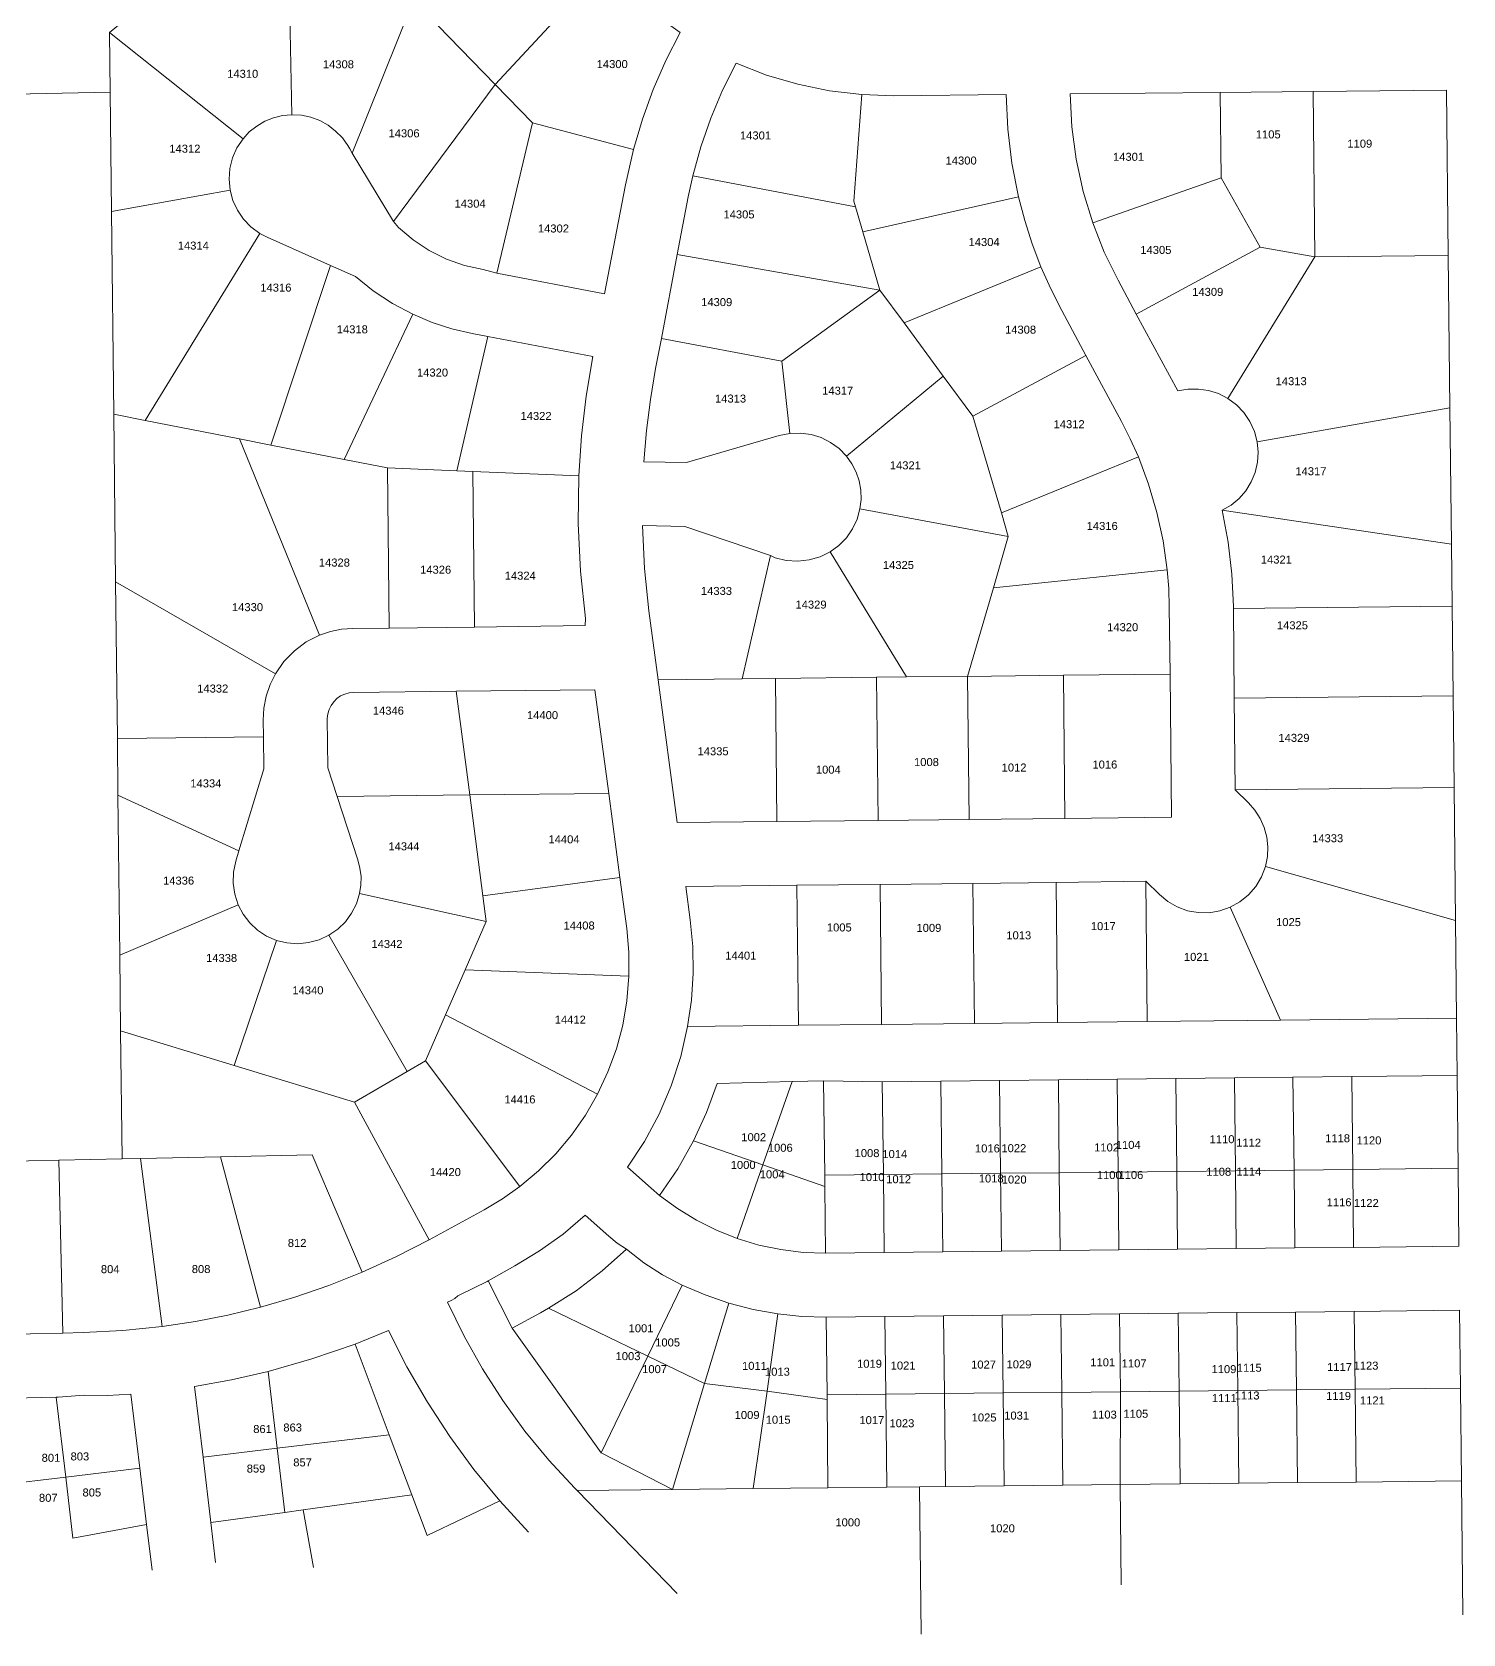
# Model space of a CAD drawing. Header units: feet. Extents: x 865220 to 2822444, y -2240498 to 975731.
# Drawn here: x 2816010 to 2817351, y 962967 to 964468 of the extents above; entities that cross this region are included whole.
import ezdxf
from ezdxf.enums import TextEntityAlignment as Align

# ---------------------------------------------------------------- set-up
doc = ezdxf.new("R2010")
doc.units = ezdxf.units.FT
doc.header["$LTSCALE"] = 0.015
doc.header["$MEASUREMENT"] = 0
doc.layers.add('Dakota County Addresses', color=7, linetype='Continuous')
doc.layers.add('Dakota County Parcels', color=7, linetype='Continuous')
doc.styles.add('Dimensions 100', font='arial.ttf')

# ---------------------------------------------------------------- blocks, each defined once
blk = doc.blocks.new('ACMAP_ANN_TEMPLATE_Dakota County Addresses')
at = {"layer": 'Dakota County Addresses', "style": 'Dimensions 100'}
blk.add_attdef('DakotaCountyAddress', text='', height=50, dxfattribs=at).set_placement((0, 0), align=Align.CENTER)

msp = doc.modelspace()

# ---------------------------------------------------------------- linework, layer by layer
at = {"layer": 'Dakota County Parcels', "lineweight": 5}
for p, q in [((2816082.2, 964468.2), (2816249, 964603.8)), ((2816253, 964391), (2816249, 964603.8)), ((2816443.7, 964419.2), (2816546, 964529.5)), ((2816309.7, 964355.1), (2816367.2, 964498.2)), ((2816379, 964486), (2816443.7, 964419.2)), ((2816082.2, 964468.2), (2816207.3, 964368.4)), ((2816082.8, 964412.2), (2816082.2, 964468.2)), ((2815283.1, 964395.2), (2816082.8, 964412.2)), ((2816084.1, 964300.2), (2816082.8, 964412.2)), ((2816348.4, 964290.9), (2816443.7, 964419.2)), ((2816443.7, 964419.2), (2816478.5, 964383.3)), ((2816779.8, 964310), (2816787.2, 964409.8)), ((2816787.2, 964409.8), (2816817.2, 964408.8)), ((2816817.2, 964408.8), (2816922.4, 964409.9)), ((2816982.4, 964410.5), (2817123.1, 964411.9)), ((2817123.1, 964411.9), (2817210.1, 964412.7)), ((2817124, 964331.9), (2817123.1, 964411.9)), ((2817210.1, 964412.7), (2817335.1, 964414)), ((2817211.8, 964257.7), (2817210.1, 964412.7)), ((2817336.8, 964259), (2817335.1, 964414)), ((2816445.1, 964242.5), (2816478.5, 964383.3)), ((2816478.5, 964383.3), (2816573.2, 964358.3)), ((2816305.5, 964362), (2816307.3, 964359)), ((2816307.3, 964359), (2816309.7, 964355.1)), ((2816309.7, 964355.1), (2816348.4, 964290.9)), ((2816573.2, 964358.3), (2816565.7, 964325.3)), ((2816628.8, 964333.6), (2816624.6, 964314)), ((2816628.8, 964333.6), (2816781.3, 964304.7)), ((2817003.6, 964289.6), (2817124, 964331.9)), ((2817124, 964331.9), (2817160.6, 964266.8)), ((2816084.1, 964300.2), (2816195.1, 964320.3)), ((2816546.2, 964223.2), (2816565.7, 964325.3)), ((2816614.3, 964260), (2816624.6, 964314)), ((2816779.8, 964310), (2816781.3, 964304.7)), ((2816781.3, 964304.7), (2816788.2, 964281.2)), ((2816788.2, 964281.2), (2816934.1, 964314)), ((2816086.2, 964110.2), (2816084.1, 964300.2)), ((2816348.4, 964290.9), (2816353.1, 964285.4)), ((2816115.6, 964104.4), (2816222.9, 964279.8)), ((2816222.9, 964279.8), (2816229.8, 964276.2)), ((2816229.8, 964276.2), (2816289.2, 964249.8)), ((2816788.2, 964281.2), (2816804.2, 964226.4)), ((2816599.4, 964181.4), (2816614.3, 964260)), ((2816804.2, 964226.4), (2816614.3, 964260)), ((2817044.4, 964204.2), (2817160.6, 964266.8)), ((2817130.1, 964125.1), (2817211.8, 964257.7)), ((2817160.6, 964266.8), (2817211.8, 964257.7)), ((2817211.8, 964257.7), (2817336.8, 964259)), ((2817338.3, 964116.2), (2817336.8, 964259)), ((2816233.4, 964081.3), (2816289.2, 964249.8)), ((2816289.2, 964249.8), (2816312.6, 964239.4)), ((2816432.5, 964245.9), (2816445.1, 964242.5)), ((2816445.1, 964242.5), (2816546.2, 964223.2)), ((2816826.8, 964195.8), (2816955.1, 964248.5)), ((2816712.3, 964159.9), (2816804.2, 964226.4)), ((2816804.2, 964226.4), (2816826.8, 964195.8)), ((2817027.4, 964235.8), (2817044.4, 964204.2)), ((2816302, 964067.8), (2816366.5, 964203.9)), ((2816974.6, 964207.4), (2816997.2, 964165.3)), ((2817044.4, 964204.2), (2817083.3, 964132.1)), ((2816407.6, 964057.2), (2816436.8, 964183)), ((2816422.1, 964185.8), (2816436.8, 964183)), ((2816436.8, 964183), (2816535, 964164.3)), ((2816594, 964153.1), (2816599.4, 964181.4)), ((2816599.4, 964181.4), (2816712.3, 964159.9)), ((2816826.8, 964195.8), (2816863.6, 964146)), ((2816712.3, 964159.9), (2816719.9, 964092.3)), ((2816891.4, 964108.3), (2816997.2, 964165.3)), ((2816997.2, 964165.3), (2817030.5, 964103.6)), ((2816772.8, 964070.9), (2816863.6, 964146)), ((2816863.6, 964146), (2816891.4, 964108.3)), ((2816087.9, 963953.2), (2816086.2, 964110.2)), ((2816086.2, 964110.2), (2816115.6, 964104.4)), ((2816891.4, 964108.3), (2816918, 964017.7)), ((2817157.7, 964084.5), (2817338.3, 964116.2)), ((2817339.7, 963988.4), (2817338.3, 964116.2)), ((2816115.6, 964104.4), (2816203.9, 964087.1)), ((2816719.9, 964092.3), (2816709.8, 964090.2)), ((2816203.9, 964087.1), (2816279.1, 963903.2)), ((2816203.9, 964087.1), (2816233.4, 964081.3)), ((2816233.4, 964081.3), (2816302, 964067.8)), ((2816622.9, 964065), (2816709.8, 964090.2)), ((2816302, 964067.8), (2816342.7, 964059.9)), ((2816582.9, 964065.8), (2816622.9, 964065)), ((2816918, 964017.7), (2817046.4, 964070.2)), ((2816344.3, 963909.9), (2816342.7, 964059.9)), ((2816342.7, 964059.9), (2816407.6, 964057.2)), ((2816407.6, 964057.2), (2816422.7, 964056.5)), ((2816424.3, 963910.8), (2816422.7, 964056.5)), ((2816422.7, 964056.5), (2816522.1, 964052.4)), ((2816785.5, 964021.6), (2816924.5, 963995.6)), ((2816918, 964017.7), (2816924.5, 963995.6)), ((2817125, 964020.2), (2817126.7, 964019.9)), ((2817126.7, 964019.9), (2817339.7, 963988.4)), ((2816581.6, 964005.9), (2816621.5, 964005)), ((2816621.5, 964005), (2816701.6, 963977.8)), ((2816910.6, 963947.6), (2816924.5, 963995.6)), ((2817340.4, 963930.4), (2817339.7, 963988.4)), ((2816675.2, 963862.3), (2816701.6, 963977.8)), ((2816701.6, 963977.8), (2816706, 963975.8)), ((2816757.7, 963981.4), (2816829.1, 963864)), ((2816910.6, 963947.6), (2817073.4, 963964.4)), ((2816089.5, 963806.2), (2816087.9, 963953.2)), ((2816087.9, 963953.2), (2816237.6, 963867)), ((2816886.4, 963864.6), (2816910.6, 963947.6)), ((2816587.7, 963925.9), (2816596.3, 963861.4)), ((2817076.1, 963866.6), (2817075.4, 963929.5)), ((2817135.4, 963928.2), (2817340.4, 963930.4)), ((2817135.4, 963928.2), (2817135.4, 963930.2)), ((2817136.3, 963844), (2817135.4, 963928.2)), ((2817341.3, 963846.3), (2817340.4, 963930.4)), ((2816344.3, 963909.9), (2816424.3, 963910.8)), ((2816424.3, 963910.8), (2816527.8, 963912.3)), ((2816527.8, 963912.3), (2816528.1, 963918.8)), ((2816310.3, 963909.5), (2816344.3, 963909.9)), ((2816976.1, 963865.6), (2817076.1, 963866.6)), ((2817077.5, 963732.5), (2817076.1, 963866.6)), ((2816407, 963850.6), (2816537, 963852)), ((2816537, 963852), (2816550, 963754.9)), ((2816596.3, 963861.4), (2816675.2, 963862.3)), ((2816596.3, 963861.4), (2816614.2, 963727.5)), ((2816675.2, 963862.3), (2816706.3, 963862.6)), ((2816706.3, 963862.6), (2816801.1, 963863.7)), ((2816707.7, 963728.5), (2816706.3, 963862.6)), ((2816801.1, 963863.7), (2816829.1, 963864)), ((2816802.6, 963729.6), (2816801.1, 963863.7)), ((2816829.1, 963864), (2816886.4, 963864.6)), ((2816886.4, 963864.6), (2816976.1, 963865.6)), ((2816887.8, 963730.5), (2816886.4, 963864.6)), ((2816977.5, 963731.5), (2816976.1, 963865.6)), ((2816311, 963849.5), (2816407, 963850.6)), ((2816407, 963850.6), (2816419.7, 963753.4)), ((2817136.3, 963844), (2817341.3, 963846.3)), ((2817137.2, 963758.1), (2817136.3, 963844)), ((2817342.2, 963760.3), (2817341.3, 963846.3)), ((2816226.5, 963807.8), (2816226.3, 963823.6)), ((2816286.8, 963778.7), (2816286.3, 963825.1)), ((2816089.5, 963806.2), (2816226.5, 963807.8)), ((2816090.1, 963753.3), (2816089.5, 963806.2)), ((2816226.8, 963778), (2816226.5, 963807.8)), ((2816203.4, 963700.9), (2816226.8, 963778)), ((2816286.8, 963778.7), (2816295.5, 963752.1)), ((2816090.1, 963753.3), (2816203.4, 963700.9)), ((2816091.8, 963603.3), (2816090.1, 963753.3)), ((2816295.5, 963752.1), (2816419.7, 963753.4)), ((2816295.5, 963752.1), (2816315, 963692.6)), ((2816419.7, 963753.4), (2816550, 963754.9)), ((2816419.7, 963753.4), (2816432, 963658.8)), ((2816550, 963754.9), (2816560.5, 963676)), ((2817137.2, 963758.1), (2817342.2, 963760.3)), ((2817137.2, 963758.1), (2817149.5, 963746.1)), ((2817343.5, 963635.9), (2817342.2, 963760.3)), ((2816887.8, 963730.5), (2816977.5, 963731.5)), ((2816977.5, 963731.5), (2817077.5, 963732.5)), ((2816614.2, 963727.5), (2816707.7, 963728.5)), ((2816707.7, 963728.5), (2816802.6, 963729.6)), ((2816802.6, 963729.6), (2816887.8, 963730.5)), ((2816200.5, 963691.4), (2816203.4, 963700.9)), ((2817165.5, 963686.5), (2817343.5, 963635.9)), ((2816432, 963658.8), (2816560.5, 963676)), ((2816560.5, 963676), (2816566.9, 963628.4)), ((2816804.3, 963669.6), (2816891.3, 963670.5)), ((2816891.3, 963670.5), (2816969.3, 963671.4)), ((2816892.7, 963539.3), (2816891.3, 963670.5)), ((2816969.3, 963671.4), (2817053.4, 963672.5)), ((2816970.7, 963540.1), (2816969.3, 963671.4)), ((2817053.4, 963672.5), (2817066.3, 963660.1)), ((2817054.7, 963541), (2817053.4, 963672.5)), ((2816316.5, 963661), (2816435.1, 963634.8)), ((2816432, 963658.8), (2816435.1, 963634.8)), ((2816622.2, 963667.6), (2816726.4, 963668.8)), ((2816622.2, 963667.6), (2816626.4, 963636.4)), ((2816726.4, 963668.8), (2816804.3, 963669.6)), ((2816727.8, 963537.5), (2816726.4, 963668.8)), ((2816805.8, 963538.3), (2816804.3, 963669.6)), ((2816091.8, 963603.3), (2816202.7, 963650.5)), ((2817132.3, 963648.1), (2817179.6, 963542.4)), ((2816415.5, 963589.6), (2816435.1, 963634.8)), ((2817344.5, 963544.1), (2817343.5, 963635.9)), ((2816198.9, 963499.9), (2816238.7, 963617.1)), ((2816287.8, 963621.9), (2816361.1, 963494.2)), ((2816092.5, 963532.3), (2816091.8, 963603.3)), ((2816397.1, 963547.3), (2816415.5, 963589.6)), ((2816415.5, 963589.6), (2816569, 963583.5)), ((2816378.4, 963504.2), (2816397.1, 963547.3)), ((2816397.1, 963547.3), (2816539.5, 963472.9)), ((2816624, 963536.3), (2816727.8, 963537.5)), ((2816727.8, 963537.5), (2816805.8, 963538.3)), ((2816805.8, 963538.3), (2816892.7, 963539.3)), ((2816892.7, 963539.3), (2816970.7, 963540.1)), ((2816970.7, 963540.1), (2817054.7, 963541)), ((2817054.7, 963541), (2817179.6, 963542.4)), ((2817179.6, 963542.4), (2817344.5, 963544.1)), ((2817345.1, 963490.5), (2817344.5, 963544.1)), ((2816092.5, 963532.3), (2816198.9, 963499.9)), ((2816093.9, 963412.3), (2816092.5, 963532.3)), ((2816198.9, 963499.9), (2816311.8, 963465.6)), ((2816361.1, 963494.2), (2816311.8, 963465.6)), ((2816361.1, 963494.2), (2816378.4, 963504.2)), ((2816378.4, 963504.2), (2816466.7, 963386.4)), ((2817246.3, 963489.4), (2817345.1, 963490.5)), ((2817346.1, 963403.5), (2817345.1, 963490.5)), ((2816651.7, 963483), (2816722, 963484.7)), ((2816694.5, 963406.6), (2816722, 963484.7)), ((2816722, 963484.7), (2816751.3, 963485.5)), ((2816751.3, 963485.5), (2816806.4, 963484.6)), ((2816752.4, 963397), (2816751.3, 963485.5)), ((2816806.4, 963484.6), (2816861.4, 963485.2)), ((2816807.4, 963397.6), (2816806.4, 963484.6)), ((2816861.4, 963485.2), (2816916.4, 963485.8)), ((2816862.3, 963398.2), (2816861.4, 963485.2)), ((2816916.4, 963485.8), (2816971.4, 963486.4)), ((2816917.3, 963398.8), (2816916.4, 963485.8)), ((2816971.4, 963486.4), (2817026.4, 963487)), ((2816972.3, 963399.4), (2816971.4, 963486.4)), ((2817026.4, 963487), (2817081.4, 963487.6)), ((2817027.3, 963400), (2817026.4, 963487)), ((2817081.4, 963487.6), (2817136.4, 963488.2)), ((2817082.3, 963400.6), (2817081.4, 963487.6)), ((2817136.4, 963488.2), (2817191.3, 963488.8)), ((2817137.3, 963401.2), (2817136.4, 963488.2)), ((2817191.3, 963488.8), (2817246.3, 963489.4)), ((2817192.3, 963401.8), (2817191.3, 963488.8)), ((2817247.3, 963402.4), (2817246.3, 963489.4)), ((2816311.8, 963465.6), (2816381.8, 963336.5)), ((2816186.1, 963414.3), (2816272, 963416.1)), ((2816272, 963416.1), (2816318.8, 963306)), ((2816629.5, 963429.3), (2816694.5, 963406.6)), ((2815944.7, 963409.2), (2816034.6, 963411.1)), ((2816034.6, 963411.1), (2816093.9, 963412.3)), ((2816038.5, 963249.1), (2816034.6, 963411.1)), ((2816093.9, 963412.3), (2816111.3, 963412.7)), ((2816111.3, 963412.7), (2816186.1, 963414.3)), ((2816111.3, 963412.7), (2816131.6, 963255.2)), ((2816186.1, 963414.3), (2816223.6, 963273.3)), ((2816567.5, 963404.5), (2816589.7, 963384.9)), ((2816670.4, 963337.6), (2816694.5, 963406.6)), ((2816694.5, 963406.6), (2816752.5, 963386.3)), ((2817027.3, 963400), (2817082.3, 963400.6)), ((2817082.3, 963400.6), (2817137.3, 963401.2)), ((2817083.1, 963327.6), (2817082.3, 963400.6)), ((2817137.3, 963401.2), (2817192.3, 963401.8)), ((2817138.1, 963328.2), (2817137.3, 963401.2)), ((2817192.3, 963401.8), (2817247.3, 963402.4)), ((2817193.1, 963328.8), (2817192.3, 963401.8)), ((2817247.3, 963402.4), (2817346.1, 963403.5)), ((2817248.1, 963329.4), (2817247.3, 963402.4)), ((2817346.8, 963330.5), (2817346.1, 963403.5)), ((2816752.4, 963397), (2816807.4, 963397.6)), ((2816752.5, 963386.3), (2816752.4, 963397)), ((2816753.2, 963324.1), (2816752.5, 963386.3)), ((2816807.4, 963397.6), (2816862.3, 963398.2)), ((2816808.2, 963324.7), (2816807.4, 963397.6)), ((2816862.3, 963398.2), (2816917.3, 963398.8)), ((2816863.1, 963325.2), (2816862.3, 963398.2)), ((2816917.3, 963398.8), (2816972.3, 963399.4)), ((2816918.1, 963325.8), (2816917.3, 963398.8)), ((2816972.3, 963399.4), (2817027.3, 963400)), ((2816973.1, 963326.4), (2816972.3, 963399.4)), ((2817028.1, 963327), (2817027.3, 963400)), ((2816589.7, 963384.9), (2816597.7, 963378.1)), ((2816381.8, 963336.5), (2816433.2, 963364.6)), ((2816527.8, 963359.6), (2816550, 963340)), ((2816808.2, 963324.7), (2816863.1, 963325.2)), ((2816863.1, 963325.2), (2816918.1, 963325.8)), ((2816918.1, 963325.8), (2816973.1, 963326.4)), ((2816973.1, 963326.4), (2817028.1, 963327)), ((2817028.1, 963327), (2817083.1, 963327.6)), ((2817083.1, 963327.6), (2817138.1, 963328.2)), ((2817138.1, 963328.2), (2817193.1, 963328.8)), ((2817193.1, 963328.8), (2817248.1, 963329.4)), ((2817248.1, 963329.4), (2817346.8, 963330.5)), ((2816437.1, 963298), (2816462, 963312)), ((2816753.2, 963324.1), (2816808.2, 963324.7)), ((2816411, 963285.1), (2816436.1, 963297.5)), ((2816436.1, 963297.5), (2816437.1, 963298)), ((2816437.1, 963298), (2816459.6, 963253.7)), ((2816408.6, 963283.9), (2816411, 963285.1)), ((2816586.8, 963227.5), (2816618.9, 963294.1)), ((2816459.6, 963253.7), (2816486, 963268.1)), ((2816486, 963268.1), (2816493.7, 963272.4)), ((2816493.7, 963272.4), (2816493.7, 963272.4)), ((2816493.7, 963272.4), (2816586.8, 963227.5)), ((2816639.8, 963201.9), (2816662.6, 963277.1)), ((2816698.4, 963194.7), (2816708.5, 963267)), ((2816808.8, 963264.7), (2816863.8, 963265.3)), ((2816863.8, 963265.3), (2816918.8, 963265.9)), ((2816864.6, 963192.3), (2816863.8, 963265.3)), ((2816918.8, 963265.9), (2816973.8, 963266.4)), ((2816919.6, 963192.9), (2816918.8, 963265.9)), ((2816973.8, 963266.4), (2817028.8, 963267)), ((2816974.6, 963193.5), (2816973.8, 963266.4)), ((2817028.8, 963267), (2817083.7, 963267.6)), ((2817029.5, 963194.1), (2817028.8, 963267)), ((2817083.7, 963267.6), (2817138.7, 963268.2)), ((2817084.5, 963194.6), (2817083.7, 963267.6)), ((2817138.7, 963268.2), (2817193.7, 963268.8)), ((2817139.5, 963195.2), (2817138.7, 963268.2)), ((2817193.7, 963268.8), (2817248.7, 963269.4)), ((2817194.5, 963195.8), (2817193.7, 963268.8)), ((2817248.7, 963269.4), (2817347.5, 963270.5)), ((2817249.5, 963196.4), (2817248.7, 963269.4)), ((2817348.3, 963197.5), (2817347.5, 963270.5)), ((2816312.3, 963238.8), (2816343.6, 963251.4)), ((2816459.6, 963253.7), (2816543, 963136.9)), ((2816753.8, 963264.1), (2816808.8, 963264.7)), ((2816754.6, 963191.1), (2816753.8, 963264.1)), ((2816809.6, 963191.7), (2816808.8, 963264.7)), ((2815948.6, 963246.9), (2816038.5, 963249.1)), ((2816038.5, 963249.1), (2816057.6, 963249.5)), ((2816312.3, 963238.8), (2816344.3, 963153.8)), ((2816543, 963136.9), (2816586.8, 963227.5)), ((2816586.8, 963227.5), (2816639.8, 963201.9)), ((2816230.7, 963213.1), (2816239.3, 963141.2)), ((2816034, 963189.1), (2816058.3, 963190.8)), ((2816102.3, 963191.8), (2816110.6, 963122.3)), ((2816161.9, 963198.9), (2816169.8, 963132.9)), ((2816639.8, 963201.9), (2816609.7, 963102.5)), ((2816639.8, 963201.9), (2816698.4, 963194.7)), ((2816685.5, 963103.3), (2816698.4, 963194.7)), ((2816698.4, 963194.7), (2816754.6, 963186.8)), ((2816754.6, 963191.1), (2816809.6, 963191.7)), ((2816754.6, 963186.8), (2816754.6, 963191.1)), ((2816809.6, 963191.7), (2816864.6, 963192.3)), ((2816810.5, 963104.7), (2816809.6, 963191.7)), ((2816864.6, 963192.3), (2816919.6, 963192.9)), ((2816865.5, 963105.3), (2816864.6, 963192.3)), ((2816919.6, 963192.9), (2816974.6, 963193.5)), ((2816920.5, 963105.9), (2816919.6, 963192.9)), ((2816974.6, 963193.5), (2817029.5, 963194.1)), ((2816975.5, 963106.5), (2816974.6, 963193.5)), ((2817029.3, 963107.1), (2817029.5, 963194.1)), ((2817029.5, 963194.1), (2817084.5, 963194.6)), ((2817084.5, 963194.6), (2817139.5, 963195.2)), ((2817085.5, 963107.7), (2817084.5, 963194.6)), ((2817139.5, 963195.2), (2817194.5, 963195.8)), ((2817140.5, 963108.3), (2817139.5, 963195.2)), ((2817194.5, 963195.8), (2817249.5, 963196.4)), ((2817195.5, 963108.9), (2817194.5, 963195.8)), ((2817249.5, 963196.4), (2817348.3, 963197.5)), ((2817250.5, 963109.4), (2817249.5, 963196.4)), ((2817349.2, 963110.5), (2817348.3, 963197.5)), ((2815959, 963187.2), (2816032.2, 963188.9)), ((2816032.2, 963188.9), (2816034, 963189.1)), ((2816032.2, 963188.9), (2816041.1, 963114)), ((2816755.5, 963104.1), (2816754.6, 963186.8)), ((2816239.3, 963141.2), (2816344.3, 963153.8)), ((2816344.3, 963153.8), (2816365.4, 963097.5)), ((2816169.8, 963132.9), (2816239.3, 963141.2)), ((2816169.8, 963132.9), (2816177.1, 963071.4)), ((2816239.3, 963141.2), (2816246.5, 963081)), ((2816543, 963136.9), (2816609.7, 963102.5)), ((2816041.1, 963114), (2816110.6, 963122.3)), ((2816110.6, 963122.3), (2816116.9, 963069.7)), ((2815955.6, 963103.8), (2816041.1, 963114)), ((2816041.1, 963114), (2816047.9, 963056.9)), ((2816517.9, 963104.1), (2816519.1, 963102.9)), ((2816519.1, 963102.9), (2816520.4, 963101.6)), ((2816520.4, 963101.6), (2816609.7, 963102.5)), ((2816520.4, 963101.6), (2816614.2, 963005)), ((2816609.7, 963102.5), (2816685.5, 963103.3)), ((2816685.5, 963103.3), (2816755.5, 963104.1)), ((2816755.5, 963104.1), (2816810.5, 963104.7)), ((2816810.5, 963104.7), (2816841.3, 963105)), ((2816841.3, 963105), (2816865.5, 963105.3)), ((2816842.8, 962967), (2816841.3, 963105)), ((2816865.5, 963105.3), (2816920.5, 963105.9)), ((2816920.5, 963105.9), (2816975.5, 963106.5)), ((2816975.5, 963106.5), (2817029.3, 963107.1)), ((2817029.3, 963107.1), (2817085.5, 963107.7)), ((2817030.3, 963013), (2817029.3, 963107.1)), ((2817085.5, 963107.7), (2817140.5, 963108.3)), ((2817140.5, 963108.3), (2817195.5, 963108.9)), ((2817195.5, 963108.9), (2817250.5, 963109.4)), ((2817250.5, 963109.4), (2817349.2, 963110.5)), ((2817350.6, 962984.9), (2817349.2, 963110.5)), ((2816263.6, 963083.4), (2816365.4, 963097.5)), ((2816365.4, 963097.5), (2816379.9, 963059.2)), ((2816379.9, 963059.2), (2816447.9, 963091.8)), ((2816447.9, 963091.8), (2816474.9, 963062.3)), ((2816177.1, 963071.4), (2816246.5, 963081)), ((2816177.1, 963071.4), (2816181.6, 963033.9)), ((2816246.5, 963081), (2816263.6, 963083.4)), ((2816263.6, 963083.4), (2816273.3, 963029.3)), ((2816047.9, 963056.9), (2816116.9, 963069.7)), ((2816116.9, 963069.7), (2816122, 963026.8))]:
    msp.add_line(p, q, dxfattribs=at)
for points in [[(2816557.9, 964517.1), (2816576.4, 964499.4), (2816596.1, 964483), (2816616.9, 964468.1)], [(2816616.9, 964468.1), (2816603.5, 964441.7), (2816591.7, 964414.6), (2816581.6, 964386.7), (2816573.2, 964358.3)], [(2816669.5, 964439.3), (2816656.7, 964413.9), (2816645.7, 964387.8), (2816636.3, 964361), (2816628.8, 964333.6)], [(2816669.5, 964439.3), (2816697.9, 964428.2), (2816727.1, 964419.5), (2816756.9, 964413.4), (2816787.2, 964409.8)], [(2816922.4, 964409.9), (2816923.9, 964377.6), (2816927.8, 964345.6), (2816934.1, 964314)], [(2816982.4, 964410.5), (2816984, 964379.7), (2816988, 964349.2), (2816994.6, 964319.1), (2817003.6, 964289.6)], [(2816253, 964391), (2816244.3, 964390.2), (2816235.8, 964388.1), (2816227.6, 964384.8), (2816220.1, 964380.3), (2816213.2, 964374.8), (2816207.3, 964368.4)], [(2816305.5, 964362), (2816300.4, 964369.3), (2816294.1, 964375.7), (2816287, 964381.2), (2816279.2, 964385.5), (2816270.8, 964388.6), (2816262, 964390.5), (2816253, 964391)], [(2816207.3, 964368.4), (2816201.6, 964359.9), (2816197.5, 964350.6), (2816195, 964340.7), (2816194.2, 964330.5), (2816195.1, 964320.3)], [(2816195.1, 964320.3), (2816197.8, 964310.5), (2816202, 964301.4), (2816207.7, 964293), (2816214.7, 964285.8), (2816222.9, 964279.8)], [(2816934.1, 964314), (2816939.9, 964291.8), (2816946.9, 964270), (2816955.1, 964248.5)], [(2817003.6, 964289.6), (2817014.4, 964262.3), (2817027.4, 964235.8)], [(2816353.1, 964285.4), (2816366.7, 964273.6), (2816381.7, 964263.6), (2816397.9, 964255.6), (2816414.9, 964249.6), (2816432.5, 964245.9)], [(2816955.1, 964248.5), (2816964.3, 964227.7), (2816974.6, 964207.4)], [(2816312.6, 964239.4), (2816329.4, 964225.9), (2816347.4, 964214.1), (2816366.5, 964203.9)], [(2816366.5, 964203.9), (2816384.5, 964196.3), (2816403.1, 964190.3), (2816422.1, 964185.8)], [(2816535, 964164.3), (2816528.9, 964127.2), (2816524.6, 964089.9), (2816522.1, 964052.4)], [(2816594, 964153.1), (2816589.1, 964124.2), (2816585.4, 964095.1), (2816582.9, 964065.8)], [(2817130.1, 964125.1), (2817121.4, 964129.6), (2817112.2, 964132.5), (2817102.6, 964133.9), (2817092.8, 964133.8), (2817083.3, 964132.1)], [(2817157.7, 964084.5), (2817155.1, 964094.2), (2817150.9, 964103.4), (2817145.2, 964111.8), (2817138.2, 964119.1), (2817130.1, 964125.1)], [(2816772.8, 964070.9), (2816765.9, 964078), (2816757.9, 964083.8), (2816749, 964088.3), (2816739.6, 964091.2), (2816729.8, 964092.5), (2816719.9, 964092.3)], [(2817046.4, 964070.2), (2817038.8, 964087.1), (2817030.5, 964103.6)], [(2817125, 964020.2), (2817133.3, 964025.1), (2817140.7, 964031.3), (2817147, 964038.6), (2817152.1, 964046.9), (2817155.7, 964055.8), (2817157.9, 964065.2), (2817158.6, 964074.8), (2817157.7, 964084.5)], [(2816785.5, 964021.6), (2816786.5, 964030.3), (2816786.2, 964039.1), (2816784.6, 964047.7), (2816781.8, 964055.9), (2816777.8, 964063.7), (2816772.8, 964070.9)], [(2817073.4, 963964.4), (2817069.5, 963991.5), (2817063.7, 964018.3), (2817056, 964044.6), (2817046.4, 964070.2)], [(2816522.1, 964052.4), (2816521.5, 964007.7), (2816523.5, 963963.2), (2816528.1, 963918.8)], [(2816757.7, 963981.4), (2816765.8, 963987.3), (2816772.9, 963994.5), (2816778.6, 964002.8), (2816782.8, 964011.9), (2816785.5, 964021.6)], [(2817135.4, 963930.2), (2817134, 963960.4), (2817130.5, 963990.5), (2817125, 964020.2)], [(2816581.6, 964005.9), (2816583.5, 963965.8), (2816587.7, 963925.9)], [(2816706, 963975.8), (2816716.4, 963973.3), (2816727.1, 963972.6), (2816737.8, 963973.8), (2816748.1, 963976.7), (2816757.7, 963981.4)], [(2817075.4, 963929.5), (2817074.8, 963947), (2817073.4, 963964.4)], [(2816279.1, 963903.2), (2816266.6, 963896.9), (2816255.4, 963888.5), (2816245.6, 963878.5), (2816237.6, 963867)], [(2816310.3, 963909.5), (2816299.7, 963908.7), (2816289.2, 963906.6), (2816279.1, 963903.2)], [(2816237.6, 963867), (2816232.7, 963856.8), (2816229.1, 963846), (2816226.9, 963834.9), (2816226.3, 963823.6)], [(2816311, 963849.5), (2816306.8, 963849.1), (2816302.7, 963848), (2816298.8, 963846.2), (2816295.3, 963843.8), (2816292.3, 963840.8), (2816289.8, 963837.3), (2816287.9, 963833.5), (2816286.8, 963829.4), (2816286.3, 963825.1)], [(2817165.5, 963686.5), (2817167.3, 963695.6), (2817167.8, 963704.8), (2817166.8, 963714), (2817164.4, 963722.9), (2817160.6, 963731.4), (2817155.6, 963739.2), (2817149.5, 963746.1)], [(2816200.5, 963691.4), (2816198.4, 963681.2), (2816198, 963670.7), (2816199.5, 963660.4), (2816202.7, 963650.5)], [(2816316.5, 963661), (2816317.7, 963668.9), (2816317.9, 963676.9), (2816316.9, 963684.9), (2816315, 963692.6)], [(2817132.3, 963648.1), (2817141.4, 963653.2), (2817149.6, 963659.8), (2817156.4, 963667.7), (2817161.8, 963676.7), (2817165.5, 963686.5)], [(2816287.8, 963621.9), (2816296, 963627.6), (2816303.2, 963634.5), (2816309.1, 963642.6), (2816313.6, 963651.5), (2816316.5, 963661)], [(2817066.3, 963660.1), (2817074.1, 963653.6), (2817082.9, 963648.5), (2817092.4, 963644.9), (2817102.5, 963643.1), (2817112.6, 963643), (2817122.7, 963644.7), (2817132.3, 963648.1)], [(2816202.7, 963650.5), (2816207.5, 963641.6), (2816213.6, 963633.6), (2816221, 963626.7), (2816229.4, 963621.2), (2816238.7, 963617.1)], [(2816569, 963583.5), (2816568.9, 963606), (2816566.9, 963628.4)], [(2816624, 963536.3), (2816627.5, 963561.2), (2816629.1, 963586.3), (2816628.7, 963611.4), (2816626.4, 963636.4)], [(2816238.7, 963617.1), (2816248.5, 963614.7), (2816258.7, 963614), (2816268.8, 963615), (2816278.6, 963617.6), (2816287.8, 963621.9)], [(2816539.5, 963472.9), (2816549.3, 963493.8), (2816557.2, 963515.5), (2816563.1, 963537.8), (2816567.1, 963560.5), (2816569, 963583.5)], [(2816567.5, 963404.5), (2816583.5, 963428.7), (2816597.2, 963454.1), (2816608.6, 963480.7), (2816617.5, 963508.2), (2816624, 963536.3)], [(2816629.5, 963429.3), (2816641.7, 963455.7), (2816651.7, 963483)], [(2816466.7, 963386.4), (2816484.2, 963401), (2816500.3, 963417.1), (2816515, 963434.5), (2816528.1, 963453.2), (2816539.5, 963472.9)], [(2816597.7, 963378.1), (2816614.7, 963403), (2816629.5, 963429.3)], [(2816433.2, 963364.6), (2816450.4, 963374.9), (2816466.7, 963386.4)], [(2816597.7, 963378.1), (2816614.5, 963365.7), (2816632.3, 963354.8), (2816651, 963345.4), (2816670.4, 963337.6)], [(2816462, 963312), (2816485.2, 963326), (2816507.2, 963341.9), (2816527.8, 963359.6)], [(2816318.8, 963306), (2816350.6, 963320.5), (2816381.8, 963336.5)], [(2816493.7, 963272.4), (2816519.5, 963288.8), (2816543.9, 963307.3), (2816566.6, 963327.8)], [(2816550, 963340), (2816557.9, 963333.4), (2816566.6, 963327.8)], [(2816566.6, 963327.8), (2816582.9, 963315), (2816600.4, 963303.7), (2816618.9, 963294.1)], [(2816670.4, 963337.6), (2816690.6, 963331.6), (2816711.2, 963327.3), (2816732.1, 963324.7), (2816753.2, 963324.1)], [(2816223.6, 963273.3), (2816255.8, 963282.7), (2816287.6, 963293.6), (2816318.8, 963306)], [(2816399, 963278), (2816402.5, 963279.5), (2816405.7, 963281.5), (2816408.6, 963283.9)], [(2816618.9, 963294.1), (2816640.4, 963284.8), (2816662.6, 963277.1)], [(2816131.6, 963255.2), (2816162.6, 963259.9), (2816193.2, 963265.9), (2816223.6, 963273.3)], [(2816399, 963278), (2816414.4, 963246.3), (2816431.7, 963215.5), (2816450.7, 963185.8), (2816471.5, 963157.2), (2816493.9, 963130), (2816517.9, 963104.1)], [(2816662.6, 963277.1), (2816685.4, 963271.2), (2816708.5, 963267)], [(2816708.5, 963267), (2816731.1, 963264.7), (2816753.8, 963264.1)], [(2816057.6, 963249.5), (2816094.7, 963251.4), (2816131.6, 963255.2)], [(2816343.6, 963251.4), (2816360.9, 963217.3), (2816380.1, 963184.2), (2816401, 963152.2), (2816423.6, 963121.3), (2816447.9, 963091.8)], [(2816230.7, 963213.1), (2816271.8, 963224.8), (2816312.3, 963238.8)], [(2816161.9, 963198.9), (2816196.4, 963205.3), (2816230.7, 963213.1)], [(2816058.3, 963190.8), (2816080.3, 963190.4), (2816102.3, 963191.8)]]:
    msp.add_lwpolyline(points, dxfattribs=at)

# ---------------------------------------------------------------- block references
at = {"layer": 'Dakota County Addresses', "lineweight": 5, "xscale": 0.15, "yscale": 0.15, "zscale": 0.15}
for p, values in [((2816296.7, 964434.5), {'DakotaCountyAddress': '14308'}), ((2816553.3, 964434.7), {'DakotaCountyAddress': '14300'}), ((2816207, 964425.6), {'DakotaCountyAddress': '14310'}), ((2816358.2, 964369.8), {'DakotaCountyAddress': '14306'}), ((2817168.1, 964368.8), {'DakotaCountyAddress': '1105'}), ((2816152.8, 964355.4), {'DakotaCountyAddress': '14312'}), ((2816687.6, 964367.8), {'DakotaCountyAddress': '14301'}), ((2817253.9, 964360.1), {'DakotaCountyAddress': '1109'}), ((2816880.3, 964344.3), {'DakotaCountyAddress': '14300'}), ((2817037.2, 964347.8), {'DakotaCountyAddress': '14301'}), ((2816420.1, 964303.9), {'DakotaCountyAddress': '14304'}), ((2816672.1, 964293.8), {'DakotaCountyAddress': '14305'}), ((2816498.2, 964280.6), {'DakotaCountyAddress': '14302'}), ((2816160.7, 964264.6), {'DakotaCountyAddress': '14314'}), ((2816901.8, 964267.9), {'DakotaCountyAddress': '14304'}), ((2817062.8, 964260.5), {'DakotaCountyAddress': '14305'}), ((2816238.1, 964225.2), {'DakotaCountyAddress': '14316'}), ((2817111.4, 964221.2), {'DakotaCountyAddress': '14309'}), ((2816651.2, 964211.6), {'DakotaCountyAddress': '14309'}), ((2816309.7, 964186.1), {'DakotaCountyAddress': '14318'}), ((2816936, 964185.8), {'DakotaCountyAddress': '14308'}), ((2816384.9, 964145.6), {'DakotaCountyAddress': '14320'}), ((2816764.6, 964128.6), {'DakotaCountyAddress': '14317'}), ((2817189.6, 964137.5), {'DakotaCountyAddress': '14313'}), ((2816664.2, 964121.2), {'DakotaCountyAddress': '14313'}), ((2816481.9, 964104.9), {'DakotaCountyAddress': '14322'}), ((2816981.5, 964097.2), {'DakotaCountyAddress': '14312'}), ((2816828, 964058.6), {'DakotaCountyAddress': '14321'}), ((2817208.1, 964053.1), {'DakotaCountyAddress': '14317'}), ((2817012.5, 964001.8), {'DakotaCountyAddress': '14316'}), ((2816292.9, 963967.5), {'DakotaCountyAddress': '14328'}), ((2816821.5, 963965.2), {'DakotaCountyAddress': '14325'}), ((2817175.7, 963970.3), {'DakotaCountyAddress': '14321'}), ((2816387.8, 963960.8), {'DakotaCountyAddress': '14326'}), ((2816467.1, 963955.2), {'DakotaCountyAddress': '14324'}), ((2816651, 963940.9), {'DakotaCountyAddress': '14333'}), ((2816211.5, 963925.7), {'DakotaCountyAddress': '14330'}), ((2816739.6, 963928.1), {'DakotaCountyAddress': '14329'}), ((2817031.7, 963906.9), {'DakotaCountyAddress': '14320'}), ((2817190.8, 963908.7), {'DakotaCountyAddress': '14325'}), ((2816178.9, 963849.4), {'DakotaCountyAddress': '14332'}), ((2816343.5, 963828.7), {'DakotaCountyAddress': '14346'}), ((2816488, 963824.5), {'DakotaCountyAddress': '14400'}), ((2817192.2, 963803.2), {'DakotaCountyAddress': '14329'}), ((2816647.8, 963790.6), {'DakotaCountyAddress': '14335'}), ((2816755.8, 963773.4), {'DakotaCountyAddress': '1004'}), ((2816847.8, 963780.5), {'DakotaCountyAddress': '1008'}), ((2816929.9, 963775.4), {'DakotaCountyAddress': '1012'}), ((2817015, 963778.2), {'DakotaCountyAddress': '1016'}), ((2816172.5, 963760.5), {'DakotaCountyAddress': '14334'}), ((2816508.1, 963708.1), {'DakotaCountyAddress': '14404'}), ((2817223.8, 963709.1), {'DakotaCountyAddress': '14333'}), ((2816358.1, 963701.5), {'DakotaCountyAddress': '14344'}), ((2816146.9, 963669.4), {'DakotaCountyAddress': '14336'}), ((2816522.3, 963627.3), {'DakotaCountyAddress': '14408'}), ((2816766.1, 963625.5), {'DakotaCountyAddress': '1005'}), ((2816850.1, 963625.1), {'DakotaCountyAddress': '1009'}), ((2816934.3, 963618.1), {'DakotaCountyAddress': '1013'}), ((2817013.5, 963626.7), {'DakotaCountyAddress': '1017'}), ((2817187.1, 963630.5), {'DakotaCountyAddress': '1025'}), ((2816342.2, 963610), {'DakotaCountyAddress': '14342'}), ((2816187.2, 963596.9), {'DakotaCountyAddress': '14338'}), ((2816673.8, 963599.1), {'DakotaCountyAddress': '14401'}), ((2817100.7, 963597.9), {'DakotaCountyAddress': '1021'}), ((2816268.1, 963566.6), {'DakotaCountyAddress': '14340'}), ((2816514, 963539.1), {'DakotaCountyAddress': '14412'}), ((2816466.8, 963464.3), {'DakotaCountyAddress': '14416'}), ((2816685.9, 963428.9), {'DakotaCountyAddress': '1002'}), ((2817124.8, 963427), {'DakotaCountyAddress': '1110'}), ((2817149.7, 963423.8), {'DakotaCountyAddress': '1112'}), ((2817233.1, 963427.9), {'DakotaCountyAddress': '1118'}), ((2817262.5, 963425.9), {'DakotaCountyAddress': '1120'}), ((2816710.8, 963419), {'DakotaCountyAddress': '1006'}), ((2816792.1, 963414), {'DakotaCountyAddress': '1008'}), ((2816818.1, 963413.1), {'DakotaCountyAddress': '1014'}), ((2816904.9, 963418.4), {'DakotaCountyAddress': '1016'}), ((2816929.7, 963418.6), {'DakotaCountyAddress': '1022'}), ((2817016.6, 963419.3), {'DakotaCountyAddress': '1102'}), ((2817036.9, 963421.7), {'DakotaCountyAddress': '1104'}), ((2816396.9, 963396.2), {'DakotaCountyAddress': '14420'}), ((2816676, 963402.9), {'DakotaCountyAddress': '1000'}), ((2816703.2, 963394.1), {'DakotaCountyAddress': '1004'}), ((2817019.1, 963393.4), {'DakotaCountyAddress': '1100'}), ((2817039.4, 963393.5), {'DakotaCountyAddress': '1106'}), ((2817121.7, 963396.5), {'DakotaCountyAddress': '1108'}), ((2817149.9, 963396.7), {'DakotaCountyAddress': '1114'}), ((2816796.8, 963391.5), {'DakotaCountyAddress': '1010'}), ((2816821.7, 963389.5), {'DakotaCountyAddress': '1012'}), ((2816908.5, 963390.2), {'DakotaCountyAddress': '1018'}), ((2816930, 963389.2), {'DakotaCountyAddress': '1020'}), ((2817234.5, 963367.9), {'DakotaCountyAddress': '1116'}), ((2817260, 963367.2), {'DakotaCountyAddress': '1122'}), ((2816258, 963329.8), {'DakotaCountyAddress': '812'}), ((2816082.8, 963305.2), {'DakotaCountyAddress': '804'}), ((2816168, 963305.3), {'DakotaCountyAddress': '808'}), ((2816580.3, 963249.8), {'DakotaCountyAddress': '1001'}), ((2816605.2, 963236.5), {'DakotaCountyAddress': '1005'}), ((2816568.1, 963223.7), {'DakotaCountyAddress': '1003'}), ((2816686.6, 963214.6), {'DakotaCountyAddress': '1011'}), ((2816794.4, 963216.6), {'DakotaCountyAddress': '1019'}), ((2816825.9, 963214.9), {'DakotaCountyAddress': '1021'}), ((2816901.3, 963215.8), {'DakotaCountyAddress': '1027'}), ((2816934.5, 963216), {'DakotaCountyAddress': '1029'}), ((2817013, 963217.9), {'DakotaCountyAddress': '1101'}), ((2817042.4, 963216.9), {'DakotaCountyAddress': '1107'}), ((2817150.3, 963212.8), {'DakotaCountyAddress': '1115'}), ((2817234.9, 963213.5), {'DakotaCountyAddress': '1117'}), ((2817259.7, 963214.8), {'DakotaCountyAddress': '1123'}), ((2816593, 963211.5), {'DakotaCountyAddress': '1007'}), ((2816708.1, 963209.1), {'DakotaCountyAddress': '1013'}), ((2817126.6, 963211.5), {'DakotaCountyAddress': '1109'}), ((2817126.9, 963184.4), {'DakotaCountyAddress': '1111'}), ((2817148.3, 963186.8), {'DakotaCountyAddress': '1113'}), ((2817234, 963186.4), {'DakotaCountyAddress': '1119'}), ((2816679.7, 963168.5), {'DakotaCountyAddress': '1009'}), ((2816932.3, 963168), {'DakotaCountyAddress': '1031'}), ((2817014.5, 963168.9), {'DakotaCountyAddress': '1103'}), ((2817044, 963169.7), {'DakotaCountyAddress': '1105'}), ((2817265.7, 963182.2), {'DakotaCountyAddress': '1121'}), ((2816225.6, 963155.4), {'DakotaCountyAddress': '861'}), ((2816253.8, 963156.8), {'DakotaCountyAddress': '863'}), ((2816708.8, 963164.1), {'DakotaCountyAddress': '1015'}), ((2816796.6, 963163.7), {'DakotaCountyAddress': '1017'}), ((2816824.8, 963160.8), {'DakotaCountyAddress': '1023'}), ((2816901.8, 963166.2), {'DakotaCountyAddress': '1025'}), ((2816027.3, 963128.4), {'DakotaCountyAddress': '801'}), ((2816054.4, 963129.7), {'DakotaCountyAddress': '803'}), ((2816263.1, 963124.1), {'DakotaCountyAddress': '857'}), ((2816219.5, 963118.3), {'DakotaCountyAddress': '859'}), ((2816065.6, 963095.9), {'DakotaCountyAddress': '805'}), ((2816024.8, 963090.9), {'DakotaCountyAddress': '807'}), ((2816774.1, 963067.9), {'DakotaCountyAddress': '1000'}), ((2816919, 963062.3), {'DakotaCountyAddress': '1020'})]:
    msp.add_blockref('ACMAP_ANN_TEMPLATE_Dakota County Addresses', p, dxfattribs=at).add_auto_attribs(values)

doc.saveas('drawing.dxf')
